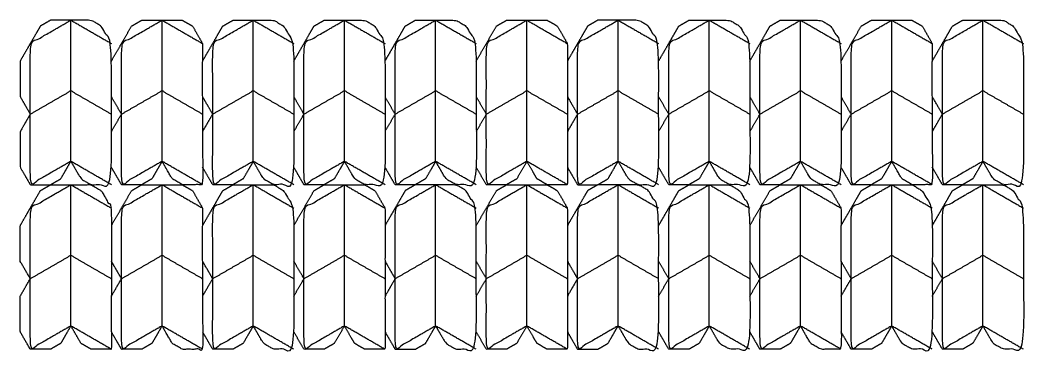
# Model space of a CAD drawing. Header units: millimetres. Extents: x 0 to 50.2, y -0.1 to 31.7.
# Drawn here: x 25.35 to 50.21, y -0.09 to 8.16 of the extents above; entities that cross this region are included whole.
import ezdxf

# ---------------------------------------------------------------- set-up
doc = ezdxf.new("R2010")
doc.units = ezdxf.units.MM
doc.layers.add('Make2D$Visible$Curves', color=18, linetype='Continuous', true_color=0x000000)

msp = doc.modelspace()

# ---------------------------------------------------------------- linework, layer by layer
at = {"layer": 'Make2D$Visible$Curves', "color": 1, "lineweight": -3, "true_color": 0xff0000}
for points, knots in [([(25.601, 5.83), (25.476, 6.047), (25.351, 6.263), (25.351, 6.705), (25.351, 7.147), (25.476, 7.363), (25.601, 7.58), (25.726, 7.797), (25.851, 8.013), (25.978, 8.087), (26.106, 8.16), (26.356, 8.16), (26.606, 8.16), (26.856, 8.16), (27.106, 8.16), (27.233, 8.087), (27.36, 8.013), (27.485, 7.797), (27.61, 7.58), (27.61, 5.83), (27.61, 4.08), (27.36, 4.08), (27.11, 4.08), (26.983, 4.153), (26.856, 4.227), (26.731, 4.443), (26.606, 4.66), (26.481, 4.443), (26.356, 4.227), (26.228, 4.153), (26.101, 4.08), (25.851, 4.08), (25.601, 4.08), (25.476, 4.297), (25.351, 4.513), (25.351, 4.955), (25.351, 5.397), (25.476, 5.613), (25.601, 5.83)], [0, 0, 0, 1, 1, 2, 2, 3, 3, 4, 4, 5, 5, 6, 6, 7, 7, 8, 8, 9, 9, 10, 10, 11, 11, 12, 12, 13, 13, 14, 14, 15, 15, 16, 16, 17, 17, 18, 18, 19, 19, 19]), ([(27.61, 7.147), (27.735, 7.363), (27.86, 7.58), (27.985, 7.797), (28.11, 8.013), (28.237, 8.087), (28.365, 8.16), (28.615, 8.16), (28.865, 8.16), (29.115, 8.16), (29.365, 8.16), (29.492, 8.087), (29.619, 8.013), (29.744, 7.797), (29.869, 7.58), (29.869, 7.363), (29.869, 7.147)], [2, 2, 2, 3, 3, 4, 4, 5, 5, 6, 6, 7, 7, 8, 8, 9, 9, 9.123718, 9.123718, 9.123718]), ([(29.869, 5.397), (29.994, 5.613), (30.119, 5.83), (29.994, 6.047), (29.869, 6.263), (29.869, 6.705), (29.869, 7.147), (29.994, 7.363), (30.119, 7.58), (30.244, 7.797), (30.369, 8.013), (30.497, 8.087), (30.624, 8.16), (30.874, 8.16), (31.124, 8.16), (31.374, 8.16), (31.624, 8.16), (31.751, 8.087), (31.879, 8.013), (32.004, 7.797), (32.129, 7.58), (32.129, 5.83), (32.129, 4.08), (31.879, 4.08), (31.629, 4.08), (31.501, 4.153), (31.374, 4.227), (31.249, 4.443), (31.124, 4.66), (30.999, 4.443), (30.874, 4.227), (30.747, 4.153), (30.619, 4.08), (30.369, 4.08), (30.119, 4.08), (29.994, 4.297), (29.869, 4.513)], [-1, -1, -1, 0, 0, 1, 1, 2, 2, 3, 3, 4, 4, 5, 5, 6, 6, 7, 7, 8, 8, 9, 9, 10, 10, 11, 11, 12, 12, 13, 13, 14, 14, 15, 15, 16, 16, 17, 17, 17]), ([(32.129, 7.147), (32.254, 7.363), (32.379, 7.58), (32.504, 7.797), (32.629, 8.013), (32.756, 8.087), (32.883, 8.16), (33.133, 8.16), (33.383, 8.16), (33.633, 8.16), (33.883, 8.16), (34.01, 8.087), (34.138, 8.013), (34.263, 7.797), (34.388, 7.58), (34.388, 5.83), (34.388, 4.08), (34.138, 4.08), (33.888, 4.08), (33.76, 4.153), (33.633, 4.227), (33.508, 4.443), (33.383, 4.66), (33.258, 4.443), (33.133, 4.227), (33.006, 4.153), (32.879, 4.08), (32.629, 4.08), (32.379, 4.08), (32.254, 4.297), (32.129, 4.513)], [2, 2, 2, 3, 3, 4, 4, 5, 5, 6, 6, 7, 7, 8, 8, 9, 9, 10, 10, 11, 11, 12, 12, 13, 13, 14, 14, 15, 15, 16, 16, 17, 17, 17]), ([(34.388, 7.147), (34.513, 7.363), (34.638, 7.58), (34.763, 7.797), (34.888, 8.013), (35.015, 8.087), (35.142, 8.16), (35.392, 8.16), (35.642, 8.16), (35.892, 8.16), (36.142, 8.16), (36.27, 8.087), (36.397, 8.013), (36.522, 7.797), (36.647, 7.58), (36.647, 5.83), (36.647, 4.08), (36.397, 4.08), (36.147, 4.08), (36.02, 4.153), (35.892, 4.227), (35.767, 4.443), (35.642, 4.66), (35.517, 4.443), (35.392, 4.227), (35.265, 4.153), (35.138, 4.08), (34.888, 4.08), (34.638, 4.08), (34.513, 4.297), (34.388, 4.513)], [2, 2, 2, 3, 3, 4, 4, 5, 5, 6, 6, 7, 7, 8, 8, 9, 9, 10, 10, 11, 11, 12, 12, 13, 13, 14, 14, 15, 15, 16, 16, 17, 17, 17]), ([(36.647, 7.147), (36.772, 7.363), (36.897, 7.58), (37.022, 7.797), (37.147, 8.013), (37.274, 8.087), (37.401, 8.16), (37.651, 8.16), (37.901, 8.16), (38.151, 8.16), (38.401, 8.16), (38.529, 8.087), (38.656, 8.013), (38.781, 7.797), (38.906, 7.58), (38.906, 7.363), (38.906, 7.147)], [2, 2, 2, 3, 3, 4, 4, 5, 5, 6, 6, 7, 7, 8, 8, 9, 9, 9.123718, 9.123718, 9.123718]), ([(39.156, 5.83), (39.031, 6.047), (38.906, 6.263), (38.906, 6.705), (38.906, 7.147), (39.031, 7.363), (39.156, 7.58), (39.281, 7.797), (39.406, 8.013), (39.533, 8.087), (39.661, 8.16), (39.911, 8.16), (40.161, 8.16), (40.411, 8.16), (40.661, 8.16), (40.788, 8.087), (40.915, 8.013), (41.04, 7.797), (41.165, 7.58), (41.165, 5.83), (41.165, 4.08), (40.915, 4.08), (40.665, 4.08), (40.538, 4.153), (40.411, 4.227), (40.286, 4.443), (40.161, 4.66), (40.036, 4.443), (39.911, 4.227), (39.783, 4.153), (39.656, 4.08), (39.406, 4.08), (39.156, 4.08), (39.031, 4.297), (38.906, 4.513), (38.906, 4.955), (38.906, 5.397), (39.031, 5.613), (39.156, 5.83)], [0, 0, 0, 1, 1, 2, 2, 3, 3, 4, 4, 5, 5, 6, 6, 7, 7, 8, 8, 9, 9, 10, 10, 11, 11, 12, 12, 13, 13, 14, 14, 15, 15, 16, 16, 17, 17, 18, 18, 19, 19, 19]), ([(41.165, 7.147), (41.29, 7.363), (41.415, 7.58), (41.54, 7.797), (41.665, 8.013), (41.793, 8.087), (41.92, 8.16), (42.17, 8.16), (42.42, 8.16), (42.67, 8.16), (42.92, 8.16), (43.047, 8.087), (43.174, 8.013), (43.299, 7.797), (43.424, 7.58), (43.424, 5.83), (43.424, 4.08), (43.174, 4.08), (42.924, 4.08), (42.797, 4.153), (42.67, 4.227), (42.545, 4.443), (42.42, 4.66), (42.295, 4.443), (42.17, 4.227), (42.043, 4.153), (41.915, 4.08), (41.665, 4.08), (41.415, 4.08), (41.29, 4.297), (41.165, 4.513)], [2, 2, 2, 3, 3, 4, 4, 5, 5, 6, 6, 7, 7, 8, 8, 9, 9, 10, 10, 11, 11, 12, 12, 13, 13, 14, 14, 15, 15, 16, 16, 17, 17, 17]), ([(43.424, 7.147), (43.549, 7.363), (43.674, 7.58), (43.799, 7.797), (43.924, 8.013), (44.052, 8.087), (44.179, 8.16), (44.429, 8.16), (44.679, 8.16), (44.929, 8.16), (45.179, 8.16), (45.306, 8.087), (45.434, 8.013), (45.559, 7.797), (45.684, 7.58), (45.684, 5.83), (45.684, 4.08), (45.434, 4.08), (45.184, 4.08), (45.056, 4.153), (44.929, 4.227), (44.804, 4.443), (44.679, 4.66), (44.554, 4.443), (44.429, 4.227), (44.302, 4.153), (44.174, 4.08), (43.924, 4.08), (43.674, 4.08), (43.549, 4.297), (43.424, 4.513)], [2, 2, 2, 3, 3, 4, 4, 5, 5, 6, 6, 7, 7, 8, 8, 9, 9, 10, 10, 11, 11, 12, 12, 13, 13, 14, 14, 15, 15, 16, 16, 17, 17, 17]), ([(45.684, 7.147), (45.809, 7.363), (45.934, 7.58), (46.059, 7.797), (46.184, 8.013), (46.311, 8.087), (46.438, 8.16), (46.688, 8.16), (46.938, 8.16), (47.188, 8.16), (47.438, 8.16), (47.565, 8.087), (47.693, 8.013), (47.818, 7.797), (47.943, 7.58), (47.943, 7.363), (47.943, 7.147)], [2, 2, 2, 3, 3, 4, 4, 5, 5, 6, 6, 7, 7, 8, 8, 9, 9, 9.123718, 9.123718, 9.123718]), ([(47.943, 5.397), (48.068, 5.613), (48.193, 5.83), (48.068, 6.047), (47.943, 6.263), (47.943, 6.705), (47.943, 7.147), (48.068, 7.363), (48.193, 7.58), (48.318, 7.797), (48.443, 8.013), (48.57, 8.087), (48.697, 8.16), (48.947, 8.16), (49.197, 8.16), (49.447, 8.16), (49.697, 8.16), (49.825, 8.087), (49.952, 8.013), (50.077, 7.797), (50.202, 7.58), (50.202, 5.83), (50.202, 4.08), (49.952, 4.08), (49.702, 4.08), (49.575, 4.153), (49.447, 4.227), (49.322, 4.443), (49.197, 4.66), (49.072, 4.443), (48.947, 4.227), (48.82, 4.153), (48.693, 4.08), (48.443, 4.08), (48.193, 4.08), (48.068, 4.297), (47.943, 4.513)], [-1, -1, -1, 0, 0, 1, 1, 2, 2, 3, 3, 4, 4, 5, 5, 6, 6, 7, 7, 8, 8, 9, 9, 10, 10, 11, 11, 12, 12, 13, 13, 14, 14, 15, 15, 16, 16, 17, 17, 17]), ([(29.869, 6.263), (29.869, 5.171), (29.869, 4.08), (29.619, 4.08), (29.369, 4.08), (29.242, 4.153), (29.115, 4.227), (28.99, 4.443), (28.865, 4.66), (28.74, 4.443), (28.615, 4.227), (28.487, 4.153), (28.36, 4.08), (28.11, 4.08), (27.86, 4.08), (27.735, 4.297), (27.61, 4.513)], [-9.623677, -9.623677, -9.623677, -9, -9, -8, -8, -7, -7, -6, -6, -5, -5, -4, -4, -3, -3, -2, -2, -2]), ([(27.61, 5.397), (27.735, 5.613), (27.86, 5.83), (27.735, 6.047), (27.61, 6.263)], [-1, -1, -1, 0, 0, 1, 1, 1]), ([(32.129, 5.397), (32.254, 5.613), (32.379, 5.83), (32.254, 6.047), (32.129, 6.263)], [-1, -1, -1, 0, 0, 1, 1, 1]), ([(34.388, 5.397), (34.513, 5.613), (34.638, 5.83), (34.513, 6.047), (34.388, 6.263)], [-1, -1, -1, 0, 0, 1, 1, 1]), ([(36.647, 5.397), (36.772, 5.613), (36.897, 5.83), (36.772, 6.047), (36.647, 6.263)], [-1, -1, -1, 0, 0, 1, 1, 1]), ([(41.165, 5.397), (41.29, 5.613), (41.415, 5.83), (41.29, 6.047), (41.165, 6.263)], [-1, -1, -1, 0, 0, 1, 1, 1]), ([(43.424, 5.397), (43.549, 5.613), (43.674, 5.83), (43.549, 6.047), (43.424, 6.263)], [-1, -1, -1, 0, 0, 1, 1, 1]), ([(45.684, 5.397), (45.809, 5.613), (45.934, 5.83), (45.809, 6.047), (45.684, 6.263)], [-1, -1, -1, 0, 0, 1, 1, 1]), ([(47.943, 6.263), (47.943, 5.172), (47.943, 4.08), (47.693, 4.08), (47.443, 4.08), (47.315, 4.153), (47.188, 4.227), (47.063, 4.443), (46.938, 4.66), (46.813, 4.443), (46.688, 4.227), (46.561, 4.153), (46.434, 4.08), (46.184, 4.08), (45.934, 4.08), (45.809, 4.297), (45.684, 4.513)], [9.376223, 9.376223, 9.376223, 10, 10, 11, 11, 12, 12, 13, 13, 14, 14, 15, 15, 16, 16, 17, 17, 17]), ([(38.906, 4.513), (38.906, 4.296), (38.906, 4.08), (38.656, 4.08), (38.406, 4.08), (38.279, 4.153), (38.151, 4.227), (38.026, 4.443), (37.901, 4.66), (37.776, 4.443), (37.651, 4.227), (37.524, 4.153), (37.397, 4.08), (37.147, 4.08), (36.897, 4.08), (36.772, 4.297), (36.647, 4.513)], [-9.123628, -9.123628, -9.123628, -9, -9, -8, -8, -7, -7, -6, -6, -5, -5, -4, -4, -3, -3, -2, -2, -2]), ([(27.61, 0.433), (27.61, 0.216), (27.61, 0), (27.36, 0), (27.11, 0), (26.983, 0.073), (26.856, 0.147), (26.731, 0.363), (26.606, 0.58), (26.481, 0.363), (26.356, 0.147), (26.228, 0.073), (26.101, 0), (25.851, 0), (25.601, 0), (25.476, 0.217), (25.351, 0.433), (25.351, 0.875), (25.351, 1.317), (25.476, 1.533), (25.601, 1.75), (25.476, 1.967), (25.351, 2.183), (25.351, 2.625), (25.351, 3.067), (25.476, 3.283), (25.601, 3.5), (25.726, 3.717), (25.851, 3.933), (25.978, 4.007), (26.106, 4.08), (26.356, 4.08), (26.606, 4.08), (26.856, 4.08), (27.106, 4.08), (27.233, 4.007), (27.36, 3.933), (27.485, 3.717), (27.61, 3.5), (27.61, 2.408), (27.61, 1.317)], [-9.123653, -9.123653, -9.123653, -9, -9, -8, -8, -7, -7, -6, -6, -5, -5, -4, -4, -3, -3, -2, -2, -1, -1, 0, 0, 1, 1, 2, 2, 3, 3, 4, 4, 5, 5, 6, 6, 7, 7, 8, 8, 9, 9, 9.623718, 9.623718, 9.623718]), ([(27.61, 3.067), (27.735, 3.283), (27.86, 3.5), (27.985, 3.717), (28.11, 3.933), (28.237, 4.007), (28.365, 4.08), (28.615, 4.08), (28.865, 4.08), (29.115, 4.08), (29.365, 4.08), (29.492, 4.007), (29.619, 3.933), (29.744, 3.717), (29.869, 3.5), (29.869, 3.283), (29.869, 3.067)], [2, 2, 2, 3, 3, 4, 4, 5, 5, 6, 6, 7, 7, 8, 8, 9, 9, 9.123718, 9.123718, 9.123718]), ([(29.869, 1.317), (29.994, 1.533), (30.119, 1.75), (29.994, 1.967), (29.869, 2.183), (29.869, 2.625), (29.869, 3.067), (29.994, 3.283), (30.119, 3.5), (30.244, 3.717), (30.369, 3.933), (30.497, 4.007), (30.624, 4.08), (30.874, 4.08), (31.124, 4.08), (31.374, 4.08), (31.624, 4.08), (31.751, 4.007), (31.879, 3.933), (32.004, 3.717), (32.129, 3.5), (32.129, 1.75), (32.129, 0), (31.879, 0), (31.629, 0), (31.501, 0.073), (31.374, 0.147), (31.249, 0.363), (31.124, 0.58), (30.999, 0.363), (30.874, 0.147), (30.747, 0.073), (30.619, 0), (30.369, 0), (30.119, 0), (29.994, 0.217), (29.869, 0.433)], [-1, -1, -1, 0, 0, 1, 1, 2, 2, 3, 3, 4, 4, 5, 5, 6, 6, 7, 7, 8, 8, 9, 9, 10, 10, 11, 11, 12, 12, 13, 13, 14, 14, 15, 15, 16, 16, 17, 17, 17]), ([(32.129, 3.067), (32.254, 3.283), (32.379, 3.5), (32.504, 3.717), (32.629, 3.933), (32.756, 4.007), (32.883, 4.08), (33.133, 4.08), (33.383, 4.08), (33.633, 4.08), (33.883, 4.08), (34.01, 4.007), (34.138, 3.933), (34.263, 3.717), (34.388, 3.5), (34.388, 3.283), (34.388, 3.067)], [2, 2, 2, 3, 3, 4, 4, 5, 5, 6, 6, 7, 7, 8, 8, 9, 9, 9.123718, 9.123718, 9.123718]), ([(34.638, 1.75), (34.513, 1.967), (34.388, 2.183), (34.388, 2.625), (34.388, 3.067), (34.513, 3.283), (34.638, 3.5), (34.763, 3.717), (34.888, 3.933), (35.015, 4.007), (35.142, 4.08), (35.392, 4.08), (35.642, 4.08), (35.892, 4.08), (36.142, 4.08), (36.27, 4.007), (36.397, 3.933), (36.522, 3.717), (36.647, 3.5), (36.647, 1.75), (36.647, 0), (36.397, 0), (36.147, 0), (36.02, 0.073), (35.892, 0.147), (35.767, 0.363), (35.642, 0.58), (35.517, 0.363), (35.392, 0.147), (35.265, 0.073), (35.138, 0), (34.888, 0), (34.638, 0), (34.513, 0.217), (34.388, 0.433), (34.388, 0.875), (34.388, 1.317), (34.513, 1.533), (34.638, 1.75)], [0, 0, 0, 1, 1, 2, 2, 3, 3, 4, 4, 5, 5, 6, 6, 7, 7, 8, 8, 9, 9, 10, 10, 11, 11, 12, 12, 13, 13, 14, 14, 15, 15, 16, 16, 17, 17, 18, 18, 19, 19, 19]), ([(36.647, 3.067), (36.772, 3.283), (36.897, 3.5), (37.022, 3.717), (37.147, 3.933), (37.274, 4.007), (37.401, 4.08), (37.651, 4.08), (37.901, 4.08), (38.151, 4.08), (38.401, 4.08), (38.529, 4.007), (38.656, 3.933), (38.781, 3.717), (38.906, 3.5), (38.906, 3.283), (38.906, 3.067)], [2, 2, 2, 3, 3, 4, 4, 5, 5, 6, 6, 7, 7, 8, 8, 9, 9, 9.123718, 9.123718, 9.123718]), ([(39.156, 1.75), (39.031, 1.967), (38.906, 2.183), (38.906, 2.625), (38.906, 3.067), (39.031, 3.283), (39.156, 3.5), (39.281, 3.717), (39.406, 3.933), (39.533, 4.007), (39.661, 4.08), (39.911, 4.08), (40.161, 4.08), (40.411, 4.08), (40.661, 4.08), (40.788, 4.007), (40.915, 3.933), (41.04, 3.717), (41.165, 3.5), (41.165, 1.75), (41.165, 0), (40.915, 0), (40.665, 0), (40.538, 0.073), (40.411, 0.147), (40.286, 0.363), (40.161, 0.58), (40.036, 0.363), (39.911, 0.147), (39.783, 0.073), (39.656, 0), (39.406, 0), (39.156, 0), (39.031, 0.217), (38.906, 0.433), (38.906, 0.875), (38.906, 1.317), (39.031, 1.533), (39.156, 1.75)], [0, 0, 0, 1, 1, 2, 2, 3, 3, 4, 4, 5, 5, 6, 6, 7, 7, 8, 8, 9, 9, 10, 10, 11, 11, 12, 12, 13, 13, 14, 14, 15, 15, 16, 16, 17, 17, 18, 18, 19, 19, 19]), ([(41.165, 3.067), (41.29, 3.283), (41.415, 3.5), (41.54, 3.717), (41.665, 3.933), (41.793, 4.007), (41.92, 4.08), (42.17, 4.08), (42.42, 4.08), (42.67, 4.08), (42.92, 4.08), (43.047, 4.007), (43.174, 3.933), (43.299, 3.717), (43.424, 3.5), (43.424, 1.75), (43.424, 0), (43.174, 0), (42.924, 0), (42.797, 0.073), (42.67, 0.147), (42.545, 0.363), (42.42, 0.58), (42.295, 0.363), (42.17, 0.147), (42.043, 0.073), (41.915, 0), (41.665, 0), (41.415, 0), (41.29, 0.217), (41.165, 0.433)], [2, 2, 2, 3, 3, 4, 4, 5, 5, 6, 6, 7, 7, 8, 8, 9, 9, 10, 10, 11, 11, 12, 12, 13, 13, 14, 14, 15, 15, 16, 16, 17, 17, 17]), ([(43.424, 3.067), (43.549, 3.283), (43.674, 3.5), (43.799, 3.717), (43.924, 3.933), (44.052, 4.007), (44.179, 4.08), (44.429, 4.08), (44.679, 4.08), (44.929, 4.08), (45.179, 4.08), (45.306, 4.007), (45.434, 3.933), (45.559, 3.717), (45.684, 3.5), (45.684, 3.283), (45.684, 3.067)], [2, 2, 2, 3, 3, 4, 4, 5, 5, 6, 6, 7, 7, 8, 8, 9, 9, 9.123718, 9.123718, 9.123718]), ([(45.684, 1.317), (45.809, 1.533), (45.934, 1.75), (45.809, 1.967), (45.684, 2.183), (45.684, 2.625), (45.684, 3.067), (45.809, 3.283), (45.934, 3.5), (46.059, 3.717), (46.184, 3.933), (46.311, 4.007), (46.438, 4.08), (46.688, 4.08), (46.938, 4.08), (47.188, 4.08), (47.438, 4.08), (47.565, 4.007), (47.693, 3.933), (47.818, 3.717), (47.943, 3.5), (47.943, 1.75), (47.943, 0), (47.693, 0), (47.443, 0), (47.315, 0.073), (47.188, 0.147), (47.063, 0.363), (46.938, 0.58), (46.813, 0.363), (46.688, 0.147), (46.561, 0.073), (46.434, 0), (46.184, 0), (45.934, 0), (45.809, 0.217), (45.684, 0.433)], [-1, -1, -1, 0, 0, 1, 1, 2, 2, 3, 3, 4, 4, 5, 5, 6, 6, 7, 7, 8, 8, 9, 9, 10, 10, 11, 11, 12, 12, 13, 13, 14, 14, 15, 15, 16, 16, 17, 17, 17]), ([(47.943, 3.067), (48.068, 3.283), (48.193, 3.5), (48.318, 3.717), (48.443, 3.933), (48.57, 4.007), (48.697, 4.08), (48.947, 4.08), (49.197, 4.08), (49.447, 4.08), (49.697, 4.08), (49.825, 4.007), (49.952, 3.933), (50.077, 3.717), (50.202, 3.5), (50.202, 1.75), (50.202, 0), (49.952, 0), (49.702, 0), (49.575, 0.073), (49.447, 0.147), (49.322, 0.363), (49.197, 0.58), (49.072, 0.363), (48.947, 0.147), (48.82, 0.073), (48.693, 0), (48.443, 0), (48.193, 0), (48.068, 0.217), (47.943, 0.433)], [2, 2, 2, 3, 3, 4, 4, 5, 5, 6, 6, 7, 7, 8, 8, 9, 9, 10, 10, 11, 11, 12, 12, 13, 13, 14, 14, 15, 15, 16, 16, 17, 17, 17]), ([(29.869, 2.183), (29.869, 1.092), (29.869, 0), (29.619, 0), (29.369, 0), (29.242, 0.073), (29.115, 0.147), (28.99, 0.363), (28.865, 0.58), (28.74, 0.363), (28.615, 0.147), (28.487, 0.073), (28.36, 0), (28.11, 0), (27.86, 0), (27.735, 0.217), (27.61, 0.433), (27.61, 0.875), (27.61, 1.317), (27.735, 1.533), (27.86, 1.75), (27.735, 1.967), (27.61, 2.183)], [-9.623776, -9.623776, -9.623776, -9, -9, -8, -8, -7, -7, -6, -6, -5, -5, -4, -4, -3, -3, -2, -2, -1, -1, 0, 0, 1, 1, 1]), ([(32.129, 1.317), (32.254, 1.533), (32.379, 1.75), (32.254, 1.967), (32.129, 2.183)], [-1, -1, -1, 0, 0, 1, 1, 1]), ([(36.647, 1.317), (36.772, 1.533), (36.897, 1.75), (36.772, 1.967), (36.647, 2.183)], [-1, -1, -1, 0, 0, 1, 1, 1]), ([(41.165, 1.317), (41.29, 1.533), (41.415, 1.75), (41.29, 1.967), (41.165, 2.183)], [-1, -1, -1, 0, 0, 1, 1, 1]), ([(43.424, 1.317), (43.549, 1.533), (43.674, 1.75), (43.549, 1.967), (43.424, 2.183)], [-1, -1, -1, 0, 0, 1, 1, 1]), ([(45.684, 2.183), (45.684, 1.091), (45.684, 0), (45.434, 0), (45.184, 0), (45.056, 0.073), (44.929, 0.147), (44.804, 0.363), (44.679, 0.58), (44.554, 0.363), (44.429, 0.147), (44.302, 0.073), (44.174, 0), (43.924, 0), (43.674, 0), (43.549, 0.217), (43.424, 0.433)], [9.376378, 9.376378, 9.376378, 10, 10, 11, 11, 12, 12, 13, 13, 14, 14, 15, 15, 16, 16, 17, 17, 17]), ([(47.943, 1.317), (48.068, 1.533), (48.193, 1.75), (48.068, 1.967), (47.943, 2.183)], [-1, -1, -1, 0, 0, 1, 1, 1]), ([(34.388, 0.433), (34.388, 0.216), (34.388, 0), (34.138, 0), (33.888, 0), (33.76, 0.073), (33.633, 0.147), (33.508, 0.363), (33.383, 0.58), (33.258, 0.363), (33.133, 0.147), (33.006, 0.073), (32.879, 0), (32.629, 0), (32.379, 0), (32.254, 0.217), (32.129, 0.433)], [9.876368, 9.876368, 9.876368, 10, 10, 11, 11, 12, 12, 13, 13, 14, 14, 15, 15, 16, 16, 17, 17, 17]), ([(38.906, 0.433), (38.906, 0.217), (38.906, 0), (38.656, 0), (38.406, 0), (38.279, 0.073), (38.151, 0.147), (38.026, 0.363), (37.901, 0.58), (37.776, 0.363), (37.651, 0.147), (37.524, 0.073), (37.397, 0), (37.147, 0), (36.897, 0), (36.772, 0.217), (36.647, 0.433)], [9.876274, 9.876274, 9.876274, 10, 10, 11, 11, 12, 12, 13, 13, 14, 14, 15, 15, 16, 16, 17, 17, 17])]:
    msp.add_open_spline(points, degree=2, knots=knots, dxfattribs=at)
at = {"layer": 'Make2D$Visible$Curves', "color": 5, "lineweight": -3, "true_color": 0x0000ff}
for points, knots in [([(27.61, 4.08), (27.108, 4.37), (26.606, 4.66), (26.103, 4.37), (25.601, 4.08), (25.601, 5.83), (25.601, 7.58), (26.103, 7.87), (26.606, 8.16), (27.108, 7.87), (27.61, 7.58)], [0, 0, 0, 1, 1, 2, 2, 3, 3, 4, 4, 5, 5, 5]), ([(26.606, 4.66), (26.606, 5.535), (26.606, 6.41), (26.606, 7.285), (26.606, 8.16)], [0, 0, 0, 1, 1, 2, 2, 2]), ([(29.869, 4.08), (29.367, 4.37), (28.865, 4.66), (28.362, 4.37), (27.86, 4.08), (27.86, 5.83), (27.86, 7.58), (28.362, 7.87), (28.865, 8.16), (29.367, 7.87), (29.869, 7.58)], [0, 0, 0, 1, 1, 2, 2, 3, 3, 4, 4, 5, 5, 5]), ([(28.865, 4.66), (28.865, 5.535), (28.865, 6.41), (28.865, 7.285), (28.865, 8.16)], [0, 0, 0, 1, 1, 2, 2, 2]), ([(32.129, 4.08), (31.626, 4.37), (31.124, 4.66), (30.622, 4.37), (30.119, 4.08), (30.119, 5.83), (30.119, 7.58), (30.622, 7.87), (31.124, 8.16), (31.626, 7.87), (32.129, 7.58)], [0, 0, 0, 1, 1, 2, 2, 3, 3, 4, 4, 5, 5, 5]), ([(31.124, 4.66), (31.124, 5.535), (31.124, 6.41), (31.124, 7.285), (31.124, 8.16)], [0, 0, 0, 1, 1, 2, 2, 2]), ([(34.388, 4.08), (33.885, 4.37), (33.383, 4.66), (32.881, 4.37), (32.379, 4.08), (32.379, 5.83), (32.379, 7.58), (32.881, 7.87), (33.383, 8.16), (33.885, 7.87), (34.388, 7.58)], [0, 0, 0, 1, 1, 2, 2, 3, 3, 4, 4, 5, 5, 5]), ([(33.383, 4.66), (33.383, 5.535), (33.383, 6.41), (33.383, 7.285), (33.383, 8.16)], [0, 0, 0, 1, 1, 2, 2, 2]), ([(36.647, 4.08), (36.145, 4.37), (35.642, 4.66), (35.14, 4.37), (34.638, 4.08), (34.638, 5.83), (34.638, 7.58), (35.14, 7.87), (35.642, 8.16), (36.145, 7.87), (36.647, 7.58)], [0, 0, 0, 1, 1, 2, 2, 3, 3, 4, 4, 5, 5, 5]), ([(35.642, 4.66), (35.642, 5.535), (35.642, 6.41), (35.642, 7.285), (35.642, 8.16)], [0, 0, 0, 1, 1, 2, 2, 2]), ([(38.906, 4.08), (38.404, 4.37), (37.901, 4.66), (37.399, 4.37), (36.897, 4.08), (36.897, 5.83), (36.897, 7.58), (37.399, 7.87), (37.901, 8.16), (38.404, 7.87), (38.906, 7.58)], [0, 0, 0, 1, 1, 2, 2, 3, 3, 4, 4, 5, 5, 5]), ([(37.901, 4.66), (37.901, 5.535), (37.901, 6.41), (37.901, 7.285), (37.901, 8.16)], [0, 0, 0, 1, 1, 2, 2, 2]), ([(41.165, 4.08), (40.663, 4.37), (40.161, 4.66), (39.658, 4.37), (39.156, 4.08), (39.156, 5.83), (39.156, 7.58), (39.658, 7.87), (40.161, 8.16), (40.663, 7.87), (41.165, 7.58)], [0, 0, 0, 1, 1, 2, 2, 3, 3, 4, 4, 5, 5, 5]), ([(40.161, 4.66), (40.161, 5.535), (40.161, 6.41), (40.161, 7.285), (40.161, 8.16)], [0, 0, 0, 1, 1, 2, 2, 2]), ([(43.424, 4.08), (42.922, 4.37), (42.42, 4.66), (41.918, 4.37), (41.415, 4.08), (41.415, 5.83), (41.415, 7.58), (41.918, 7.87), (42.42, 8.16), (42.922, 7.87), (43.424, 7.58)], [0, 0, 0, 1, 1, 2, 2, 3, 3, 4, 4, 5, 5, 5]), ([(42.42, 4.66), (42.42, 5.535), (42.42, 6.41), (42.42, 7.285), (42.42, 8.16)], [0, 0, 0, 1, 1, 2, 2, 2]), ([(45.684, 4.08), (45.181, 4.37), (44.679, 4.66), (44.177, 4.37), (43.674, 4.08), (43.674, 5.83), (43.674, 7.58), (44.177, 7.87), (44.679, 8.16), (45.181, 7.87), (45.684, 7.58)], [0, 0, 0, 1, 1, 2, 2, 3, 3, 4, 4, 5, 5, 5]), ([(44.679, 4.66), (44.679, 5.535), (44.679, 6.41), (44.679, 7.285), (44.679, 8.16)], [0, 0, 0, 1, 1, 2, 2, 2]), ([(47.943, 4.08), (47.44, 4.37), (46.938, 4.66), (46.436, 4.37), (45.934, 4.08), (45.934, 5.83), (45.934, 7.58), (46.436, 7.87), (46.938, 8.16), (47.44, 7.87), (47.943, 7.58)], [0, 0, 0, 1, 1, 2, 2, 3, 3, 4, 4, 5, 5, 5]), ([(46.938, 4.66), (46.938, 5.535), (46.938, 6.41), (46.938, 7.285), (46.938, 8.16)], [0, 0, 0, 1, 1, 2, 2, 2]), ([(50.202, 4.08), (49.7, 4.37), (49.197, 4.66), (48.695, 4.37), (48.193, 4.08), (48.193, 5.83), (48.193, 7.58), (48.695, 7.87), (49.197, 8.16), (49.7, 7.87), (50.202, 7.58)], [0, 0, 0, 1, 1, 2, 2, 3, 3, 4, 4, 5, 5, 5]), ([(49.197, 4.66), (49.197, 5.535), (49.197, 6.41), (49.197, 7.285), (49.197, 8.16)], [0, 0, 0, 1, 1, 2, 2, 2]), ([(25.601, 5.83), (26.103, 6.12), (26.606, 6.41), (27.108, 6.12), (27.61, 5.83)], [0, 0, 0, 1, 1, 2, 2, 2]), ([(27.86, 5.83), (28.362, 6.12), (28.865, 6.41), (29.367, 6.12), (29.869, 5.83)], [0, 0, 0, 1, 1, 2, 2, 2]), ([(30.119, 5.83), (30.622, 6.12), (31.124, 6.41), (31.626, 6.12), (32.129, 5.83)], [0, 0, 0, 1, 1, 2, 2, 2]), ([(32.379, 5.83), (32.881, 6.12), (33.383, 6.41), (33.885, 6.12), (34.388, 5.83)], [0, 0, 0, 1, 1, 2, 2, 2]), ([(34.638, 5.83), (35.14, 6.12), (35.642, 6.41), (36.145, 6.12), (36.647, 5.83)], [0, 0, 0, 1, 1, 2, 2, 2]), ([(36.897, 5.83), (37.399, 6.12), (37.901, 6.41), (38.404, 6.12), (38.906, 5.83)], [0, 0, 0, 1, 1, 2, 2, 2]), ([(39.156, 5.83), (39.658, 6.12), (40.161, 6.41), (40.663, 6.12), (41.165, 5.83)], [0, 0, 0, 1, 1, 2, 2, 2]), ([(41.415, 5.83), (41.918, 6.12), (42.42, 6.41), (42.922, 6.12), (43.424, 5.83)], [0, 0, 0, 1, 1, 2, 2, 2]), ([(43.674, 5.83), (44.177, 6.12), (44.679, 6.41), (45.181, 6.12), (45.684, 5.83)], [0, 0, 0, 1, 1, 2, 2, 2]), ([(45.934, 5.83), (46.436, 6.12), (46.938, 6.41), (47.44, 6.12), (47.943, 5.83)], [0, 0, 0, 1, 1, 2, 2, 2]), ([(48.193, 5.83), (48.695, 6.12), (49.197, 6.41), (49.7, 6.12), (50.202, 5.83)], [0, 0, 0, 1, 1, 2, 2, 2]), ([(27.61, 0), (27.108, 0.29), (26.606, 0.58), (26.103, 0.29), (25.601, 0), (25.601, 1.75), (25.601, 3.5), (26.103, 3.79), (26.606, 4.08), (27.108, 3.79), (27.61, 3.5)], [0, 0, 0, 1, 1, 2, 2, 3, 3, 4, 4, 5, 5, 5]), ([(26.606, 0.58), (26.606, 1.455), (26.606, 2.33), (26.606, 3.205), (26.606, 4.08)], [0, 0, 0, 1, 1, 2, 2, 2]), ([(29.869, 0), (29.367, 0.29), (28.865, 0.58), (28.362, 0.29), (27.86, 0), (27.86, 1.75), (27.86, 3.5), (28.362, 3.79), (28.865, 4.08), (29.367, 3.79), (29.869, 3.5)], [0, 0, 0, 1, 1, 2, 2, 3, 3, 4, 4, 5, 5, 5]), ([(28.865, 0.58), (28.865, 1.455), (28.865, 2.33), (28.865, 3.205), (28.865, 4.08)], [0, 0, 0, 1, 1, 2, 2, 2]), ([(32.129, 0), (31.626, 0.29), (31.124, 0.58), (30.622, 0.29), (30.119, 0), (30.119, 1.75), (30.119, 3.5), (30.622, 3.79), (31.124, 4.08), (31.626, 3.79), (32.129, 3.5)], [0, 0, 0, 1, 1, 2, 2, 3, 3, 4, 4, 5, 5, 5]), ([(31.124, 0.58), (31.124, 1.455), (31.124, 2.33), (31.124, 3.205), (31.124, 4.08)], [0, 0, 0, 1, 1, 2, 2, 2]), ([(34.388, 0), (33.885, 0.29), (33.383, 0.58), (32.881, 0.29), (32.379, 0), (32.379, 1.75), (32.379, 3.5), (32.881, 3.79), (33.383, 4.08), (33.885, 3.79), (34.388, 3.5)], [0, 0, 0, 1, 1, 2, 2, 3, 3, 4, 4, 5, 5, 5]), ([(33.383, 0.58), (33.383, 1.455), (33.383, 2.33), (33.383, 3.205), (33.383, 4.08)], [0, 0, 0, 1, 1, 2, 2, 2]), ([(36.647, 0), (36.145, 0.29), (35.642, 0.58), (35.14, 0.29), (34.638, 0), (34.638, 1.75), (34.638, 3.5), (35.14, 3.79), (35.642, 4.08), (36.145, 3.79), (36.647, 3.5)], [0, 0, 0, 1, 1, 2, 2, 3, 3, 4, 4, 5, 5, 5]), ([(35.642, 0.58), (35.642, 1.455), (35.642, 2.33), (35.642, 3.205), (35.642, 4.08)], [0, 0, 0, 1, 1, 2, 2, 2]), ([(38.906, 0), (38.404, 0.29), (37.901, 0.58), (37.399, 0.29), (36.897, 0), (36.897, 1.75), (36.897, 3.5), (37.399, 3.79), (37.901, 4.08), (38.404, 3.79), (38.906, 3.5)], [0, 0, 0, 1, 1, 2, 2, 3, 3, 4, 4, 5, 5, 5]), ([(37.901, 0.58), (37.901, 1.455), (37.901, 2.33), (37.901, 3.205), (37.901, 4.08)], [0, 0, 0, 1, 1, 2, 2, 2]), ([(41.165, 0), (40.663, 0.29), (40.161, 0.58), (39.658, 0.29), (39.156, 0), (39.156, 1.75), (39.156, 3.5), (39.658, 3.79), (40.161, 4.08), (40.663, 3.79), (41.165, 3.5)], [0, 0, 0, 1, 1, 2, 2, 3, 3, 4, 4, 5, 5, 5]), ([(40.161, 0.58), (40.161, 1.455), (40.161, 2.33), (40.161, 3.205), (40.161, 4.08)], [0, 0, 0, 1, 1, 2, 2, 2]), ([(43.424, 0), (42.922, 0.29), (42.42, 0.58), (41.918, 0.29), (41.415, 0), (41.415, 1.75), (41.415, 3.5), (41.918, 3.79), (42.42, 4.08), (42.922, 3.79), (43.424, 3.5)], [0, 0, 0, 1, 1, 2, 2, 3, 3, 4, 4, 5, 5, 5]), ([(42.42, 0.58), (42.42, 1.455), (42.42, 2.33), (42.42, 3.205), (42.42, 4.08)], [0, 0, 0, 1, 1, 2, 2, 2]), ([(45.684, 0), (45.181, 0.29), (44.679, 0.58), (44.177, 0.29), (43.674, 0), (43.674, 1.75), (43.674, 3.5), (44.177, 3.79), (44.679, 4.08), (45.181, 3.79), (45.684, 3.5)], [0, 0, 0, 1, 1, 2, 2, 3, 3, 4, 4, 5, 5, 5]), ([(44.679, 0.58), (44.679, 1.455), (44.679, 2.33), (44.679, 3.205), (44.679, 4.08)], [0, 0, 0, 1, 1, 2, 2, 2]), ([(47.943, 0), (47.44, 0.29), (46.938, 0.58), (46.436, 0.29), (45.934, 0), (45.934, 1.75), (45.934, 3.5), (46.436, 3.79), (46.938, 4.08), (47.44, 3.79), (47.943, 3.5)], [0, 0, 0, 1, 1, 2, 2, 3, 3, 4, 4, 5, 5, 5]), ([(46.938, 0.58), (46.938, 1.455), (46.938, 2.33), (46.938, 3.205), (46.938, 4.08)], [0, 0, 0, 1, 1, 2, 2, 2]), ([(50.202, 0), (49.7, 0.29), (49.197, 0.58), (48.695, 0.29), (48.193, 0), (48.193, 1.75), (48.193, 3.5), (48.695, 3.79), (49.197, 4.08), (49.7, 3.79), (50.202, 3.5)], [0, 0, 0, 1, 1, 2, 2, 3, 3, 4, 4, 5, 5, 5]), ([(49.197, 0.58), (49.197, 1.455), (49.197, 2.33), (49.197, 3.205), (49.197, 4.08)], [0, 0, 0, 1, 1, 2, 2, 2]), ([(25.601, 1.75), (26.103, 2.04), (26.606, 2.33), (27.108, 2.04), (27.61, 1.75)], [0, 0, 0, 1, 1, 2, 2, 2]), ([(27.86, 1.75), (28.362, 2.04), (28.865, 2.33), (29.367, 2.04), (29.869, 1.75)], [0, 0, 0, 1, 1, 2, 2, 2]), ([(30.119, 1.75), (30.622, 2.04), (31.124, 2.33), (31.626, 2.04), (32.129, 1.75)], [0, 0, 0, 1, 1, 2, 2, 2]), ([(32.379, 1.75), (32.881, 2.04), (33.383, 2.33), (33.885, 2.04), (34.388, 1.75)], [0, 0, 0, 1, 1, 2, 2, 2]), ([(34.638, 1.75), (35.14, 2.04), (35.642, 2.33), (36.145, 2.04), (36.647, 1.75)], [0, 0, 0, 1, 1, 2, 2, 2]), ([(36.897, 1.75), (37.399, 2.04), (37.901, 2.33), (38.404, 2.04), (38.906, 1.75)], [0, 0, 0, 1, 1, 2, 2, 2]), ([(39.156, 1.75), (39.658, 2.04), (40.161, 2.33), (40.663, 2.04), (41.165, 1.75)], [0, 0, 0, 1, 1, 2, 2, 2]), ([(41.415, 1.75), (41.918, 2.04), (42.42, 2.33), (42.922, 2.04), (43.424, 1.75)], [0, 0, 0, 1, 1, 2, 2, 2]), ([(43.674, 1.75), (44.177, 2.04), (44.679, 2.33), (45.181, 2.04), (45.684, 1.75)], [0, 0, 0, 1, 1, 2, 2, 2]), ([(45.934, 1.75), (46.436, 2.04), (46.938, 2.33), (47.44, 2.04), (47.943, 1.75)], [0, 0, 0, 1, 1, 2, 2, 2]), ([(48.193, 1.75), (48.695, 2.04), (49.197, 2.33), (49.7, 2.04), (50.202, 1.75)], [0, 0, 0, 1, 1, 2, 2, 2])]:
    msp.add_open_spline(points, degree=2, knots=knots, dxfattribs=at)
at = {"layer": 'Make2D$Visible$Curves', "color": 1, "lineweight": -3, "true_color": 0xff0000}
for points in [[(38.906, 6.264), (38.906, 5.83), (38.906, 5.397)], [(34.388, 2.184), (34.388, 1.75), (34.388, 1.317)], [(38.906, 2.183), (38.906, 1.75), (38.906, 1.317)]]:
    msp.add_open_spline(points, degree=2, dxfattribs=at)

doc.saveas('drawing.dxf')
